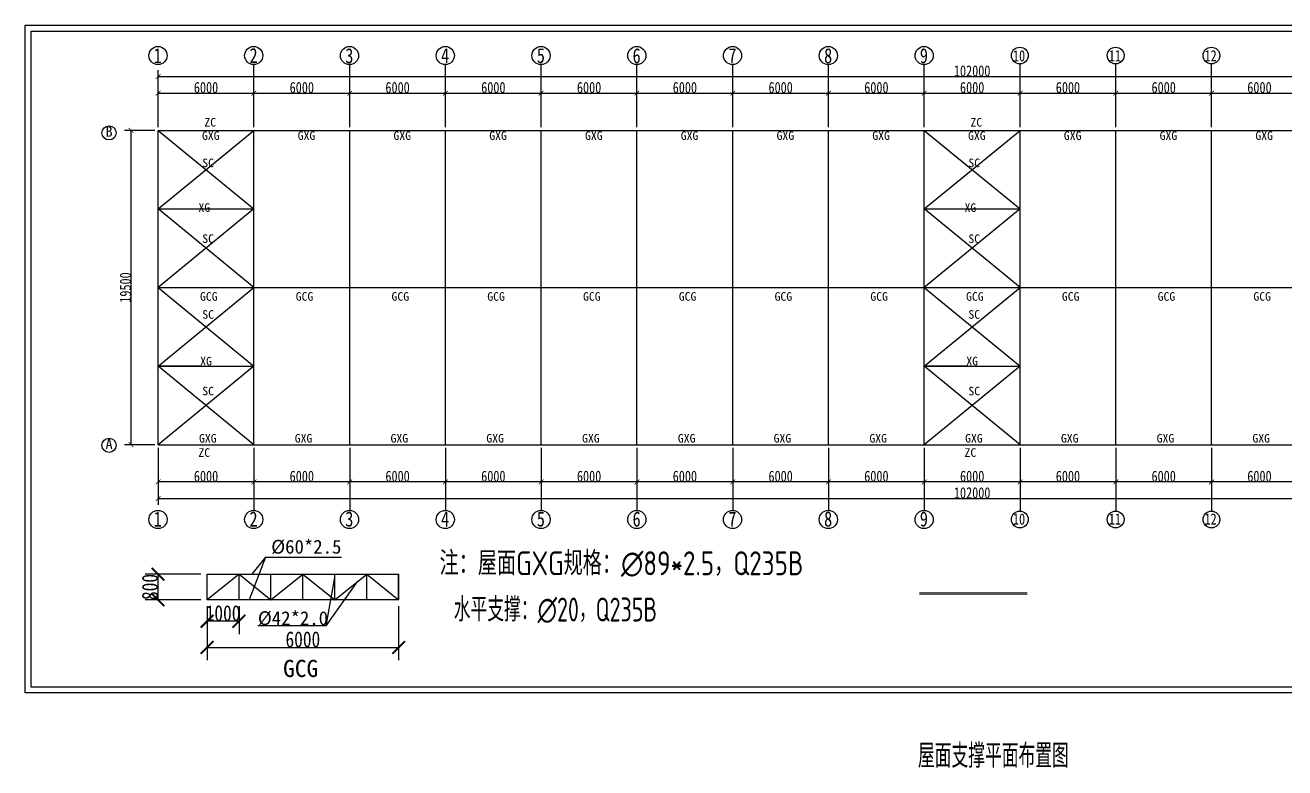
# Model space of a CAD drawing. Header units: millimetres. Extents: x 92079 to 624077, y -488988 to -181668.
# Drawn here: x 466814 to 545733, y -374601 to -328062 of the extents above; entities that cross this region are included whole.
import ezdxf
from ezdxf.enums import TextEntityAlignment as Align

# ---------------------------------------------------------------- set-up
doc = ezdxf.new("R2010")
doc.units = ezdxf.units.MM
doc.header["$PDMODE"] = 1
for name, color, linetype in [('PUB_TEXT', 7, 'Continuous'), ('TEXT', 7, 'Continuous'), ('THICK', 6, 'Continuous'), ('THIN', 7, 'Continuous'), ('粗线', 7, 'Continuous')]:
    doc.layers.add(name, color=color, linetype=linetype)
doc.styles.add('H1', font='')
doc.styles.add('STYLE1', font='', dxfattribs={"width": 0.8})
doc.styles.add('TSSD_Dimension', font='Tssdeng.shx', dxfattribs={"width": 0.7, "bigfont": 'hztxt.shx'})
doc.styles.add('TSSD_Norm', font='Tssdeng.shx', dxfattribs={"bigfont": 'hztxt.shx'})
doc.styles.add('仿宋', font='', dxfattribs={"width": 0.8})
doc.styles.get('H1').set_extended_font_data('SimSun')
doc.styles.get('STYLE1').set_extended_font_data('SimSun')
doc.styles.get('仿宋').set_extended_font_data('FangSong_GB2312')
doc.dimstyles.new('副本 ISO-25', dxfattribs={"dimtxt": 250, "dimasz": 400, "dimexe": 400, "dimexo": 200, "dimgap": 0.3, "dimtad": 1, "dimtoh": 1, "dimdec": 0, "dimtxsty": '仿宋', "dimblk": 'ARCHTICK', "dimcen": 25, "dimaunit": 1, "dimadec": 3, "dimazin": 0, "dimtfac": 1, "dimtdec": 0, "dimtmove": 0, "dimatfit": 3, "dimldrblk": 'ARCHTICK', "dimfxl": 1, "dimarcsym": 0})

# ---------------------------------------------------------------- blocks, each defined once
blk = doc.blocks.new('_ArchTick')
at = {"color": 0, "linetype": 'ByBlock', "const_width": 0.15}
blk.add_lwpolyline([(-0.5, -0.5), (0.5, 0.5)], dxfattribs=at)
blk = doc.blocks.new('*D287')
at = {"layer": 'Defpoints', "color": 0}
for p in [(475145, -354354), (481145, -354354), (475145, -356685)]:
    blk.add_point(p, dxfattribs=at)
at = {"layer": '粗线', "color": 0, "lineweight": -2}
for p, q in [((475145, -354554), (475145, -357085)), ((481145, -354554), (481145, -357085)), ((481145, -356685), (475145, -356685))]:
    blk.add_line(p, q, dxfattribs=at)
at = {"layer": '粗线', "color": 0, "lineweight": -2, "xscale": 300, "yscale": 300, "zscale": 300, "rotation": 180}
blk.add_blockref('_ArchTick', (475145, -356685), dxfattribs=at)
at = {"layer": '粗线', "color": 0, "lineweight": -2, "xscale": 300, "yscale": 300, "zscale": 300}
blk.add_blockref('_ArchTick', (481145, -356685), dxfattribs=at)
at = {"layer": '粗线', "color": 0, "insert": (478145, -356335), "char_height": 700, "attachment_point": 5, "style": '仿宋'}
blk.add_mtext('6000', dxfattribs=at)
blk = doc.blocks.new('*D288')
at = {"layer": 'Defpoints', "color": 0}
for p in [(481145, -354354), (487145, -354354), (481145, -356685)]:
    blk.add_point(p, dxfattribs=at)
at = {"layer": '粗线', "color": 0, "lineweight": -2}
for p, q in [((481145, -354554), (481145, -357085)), ((487145, -354554), (487145, -357085)), ((487145, -356685), (481145, -356685))]:
    blk.add_line(p, q, dxfattribs=at)
at = {"layer": '粗线', "color": 0, "lineweight": -2, "xscale": 300, "yscale": 300, "zscale": 300, "rotation": 180}
blk.add_blockref('_ArchTick', (481145, -356685), dxfattribs=at)
at = {"layer": '粗线', "color": 0, "lineweight": -2, "xscale": 300, "yscale": 300, "zscale": 300}
blk.add_blockref('_ArchTick', (487145, -356685), dxfattribs=at)
at = {"layer": '粗线', "color": 0, "insert": (484145, -356335), "char_height": 700, "attachment_point": 5, "style": '仿宋'}
blk.add_mtext('6000', dxfattribs=at)
blk = doc.blocks.new('*D289')
at = {"layer": 'Defpoints', "color": 0}
for p in [(487145, -354354), (493145, -354354), (487145, -356685)]:
    blk.add_point(p, dxfattribs=at)
at = {"layer": '粗线', "color": 0, "lineweight": -2}
for p, q in [((487145, -354554), (487145, -357085)), ((493145, -354554), (493145, -357085)), ((493145, -356685), (487145, -356685))]:
    blk.add_line(p, q, dxfattribs=at)
at = {"layer": '粗线', "color": 0, "lineweight": -2, "xscale": 300, "yscale": 300, "zscale": 300, "rotation": 180}
blk.add_blockref('_ArchTick', (487145, -356685), dxfattribs=at)
at = {"layer": '粗线', "color": 0, "lineweight": -2, "xscale": 300, "yscale": 300, "zscale": 300}
blk.add_blockref('_ArchTick', (493145, -356685), dxfattribs=at)
at = {"layer": '粗线', "color": 0, "insert": (490145, -356335), "char_height": 700, "attachment_point": 5, "style": '仿宋'}
blk.add_mtext('6000', dxfattribs=at)
blk = doc.blocks.new('*D290')
at = {"layer": 'Defpoints', "color": 0}
for p in [(493145, -354354), (499145, -354354), (493145, -356685)]:
    blk.add_point(p, dxfattribs=at)
at = {"layer": '粗线', "color": 0, "lineweight": -2}
for p, q in [((493145, -354554), (493145, -357085)), ((499145, -354554), (499145, -357085)), ((499145, -356685), (493145, -356685))]:
    blk.add_line(p, q, dxfattribs=at)
at = {"layer": '粗线', "color": 0, "lineweight": -2, "xscale": 300, "yscale": 300, "zscale": 300, "rotation": 180}
blk.add_blockref('_ArchTick', (493145, -356685), dxfattribs=at)
at = {"layer": '粗线', "color": 0, "lineweight": -2, "xscale": 300, "yscale": 300, "zscale": 300}
blk.add_blockref('_ArchTick', (499145, -356685), dxfattribs=at)
at = {"layer": '粗线', "color": 0, "insert": (496145, -356335), "char_height": 700, "attachment_point": 5, "style": '仿宋'}
blk.add_mtext('6000', dxfattribs=at)
blk = doc.blocks.new('*D291')
at = {"layer": 'Defpoints', "color": 0}
for p in [(499145, -354354), (505145, -354354), (499145, -356685)]:
    blk.add_point(p, dxfattribs=at)
at = {"layer": '粗线', "color": 0, "lineweight": -2}
for p, q in [((499145, -354554), (499145, -357085)), ((505145, -354554), (505145, -357085)), ((505145, -356685), (499145, -356685))]:
    blk.add_line(p, q, dxfattribs=at)
at = {"layer": '粗线', "color": 0, "lineweight": -2, "xscale": 300, "yscale": 300, "zscale": 300, "rotation": 180}
blk.add_blockref('_ArchTick', (499145, -356685), dxfattribs=at)
at = {"layer": '粗线', "color": 0, "lineweight": -2, "xscale": 300, "yscale": 300, "zscale": 300}
blk.add_blockref('_ArchTick', (505145, -356685), dxfattribs=at)
at = {"layer": '粗线', "color": 0, "insert": (502145, -356335), "char_height": 700, "attachment_point": 5, "style": '仿宋'}
blk.add_mtext('6000', dxfattribs=at)
blk = doc.blocks.new('*D292')
at = {"layer": 'Defpoints', "color": 0}
for p in [(505145, -354354), (511145, -354354), (505145, -356685)]:
    blk.add_point(p, dxfattribs=at)
at = {"layer": '粗线', "color": 0, "lineweight": -2}
for p, q in [((505145, -354554), (505145, -357085)), ((511145, -354554), (511145, -357085)), ((511145, -356685), (505145, -356685))]:
    blk.add_line(p, q, dxfattribs=at)
at = {"layer": '粗线', "color": 0, "lineweight": -2, "xscale": 300, "yscale": 300, "zscale": 300, "rotation": 180}
blk.add_blockref('_ArchTick', (505145, -356685), dxfattribs=at)
at = {"layer": '粗线', "color": 0, "lineweight": -2, "xscale": 300, "yscale": 300, "zscale": 300}
blk.add_blockref('_ArchTick', (511145, -356685), dxfattribs=at)
at = {"layer": '粗线', "color": 0, "insert": (508145, -356335), "char_height": 700, "attachment_point": 5, "style": '仿宋'}
blk.add_mtext('6000', dxfattribs=at)
blk = doc.blocks.new('*D293')
at = {"layer": 'Defpoints', "color": 0}
for p in [(511145, -354354), (517145, -354354), (511145, -356685)]:
    blk.add_point(p, dxfattribs=at)
at = {"layer": '粗线', "color": 0, "lineweight": -2}
for p, q in [((511145, -354554), (511145, -357085)), ((517145, -354554), (517145, -357085)), ((517145, -356685), (511145, -356685))]:
    blk.add_line(p, q, dxfattribs=at)
at = {"layer": '粗线', "color": 0, "lineweight": -2, "xscale": 300, "yscale": 300, "zscale": 300, "rotation": 180}
blk.add_blockref('_ArchTick', (511145, -356685), dxfattribs=at)
at = {"layer": '粗线', "color": 0, "lineweight": -2, "xscale": 300, "yscale": 300, "zscale": 300}
blk.add_blockref('_ArchTick', (517145, -356685), dxfattribs=at)
at = {"layer": '粗线', "color": 0, "insert": (514145, -356335), "char_height": 700, "attachment_point": 5, "style": '仿宋'}
blk.add_mtext('6000', dxfattribs=at)
blk = doc.blocks.new('*D294')
at = {"layer": 'Defpoints', "color": 0}
for p in [(517145, -354354), (523145, -354354), (517145, -356685)]:
    blk.add_point(p, dxfattribs=at)
at = {"layer": '粗线', "color": 0, "lineweight": -2}
for p, q in [((517145, -354554), (517145, -357085)), ((523145, -354554), (523145, -357085)), ((523145, -356685), (517145, -356685))]:
    blk.add_line(p, q, dxfattribs=at)
at = {"layer": '粗线', "color": 0, "lineweight": -2, "xscale": 300, "yscale": 300, "zscale": 300, "rotation": 180}
blk.add_blockref('_ArchTick', (517145, -356685), dxfattribs=at)
at = {"layer": '粗线', "color": 0, "lineweight": -2, "xscale": 300, "yscale": 300, "zscale": 300}
blk.add_blockref('_ArchTick', (523145, -356685), dxfattribs=at)
at = {"layer": '粗线', "color": 0, "insert": (520145, -356335), "char_height": 700, "attachment_point": 5, "style": '仿宋'}
blk.add_mtext('6000', dxfattribs=at)
blk = doc.blocks.new('*D295')
at = {"layer": 'Defpoints', "color": 0}
for p in [(523145, -354354), (529145, -354354), (523145, -356685)]:
    blk.add_point(p, dxfattribs=at)
at = {"layer": '粗线', "color": 0, "lineweight": -2}
for p, q in [((523145, -354554), (523145, -357085)), ((529145, -354554), (529145, -357085)), ((529145, -356685), (523145, -356685))]:
    blk.add_line(p, q, dxfattribs=at)
at = {"layer": '粗线', "color": 0, "lineweight": -2, "xscale": 300, "yscale": 300, "zscale": 300, "rotation": 180}
blk.add_blockref('_ArchTick', (523145, -356685), dxfattribs=at)
at = {"layer": '粗线', "color": 0, "lineweight": -2, "xscale": 300, "yscale": 300, "zscale": 300}
blk.add_blockref('_ArchTick', (529145, -356685), dxfattribs=at)
at = {"layer": '粗线', "color": 0, "insert": (526145, -356335), "char_height": 700, "attachment_point": 5, "style": '仿宋'}
blk.add_mtext('6000', dxfattribs=at)
blk = doc.blocks.new('*D296')
at = {"layer": 'Defpoints', "color": 0}
for p in [(529145, -354354), (535145, -354354), (529145, -356685)]:
    blk.add_point(p, dxfattribs=at)
at = {"layer": '粗线', "color": 0, "lineweight": -2}
for p, q in [((529145, -354554), (529145, -357085)), ((535145, -354554), (535145, -357085)), ((535145, -356685), (529145, -356685))]:
    blk.add_line(p, q, dxfattribs=at)
at = {"layer": '粗线', "color": 0, "lineweight": -2, "xscale": 300, "yscale": 300, "zscale": 300, "rotation": 180}
blk.add_blockref('_ArchTick', (529145, -356685), dxfattribs=at)
at = {"layer": '粗线', "color": 0, "lineweight": -2, "xscale": 300, "yscale": 300, "zscale": 300}
blk.add_blockref('_ArchTick', (535145, -356685), dxfattribs=at)
at = {"layer": '粗线', "color": 0, "insert": (532145, -356335), "char_height": 700, "attachment_point": 5, "style": '仿宋'}
blk.add_mtext('6000', dxfattribs=at)
blk = doc.blocks.new('*D297')
at = {"layer": 'Defpoints', "color": 0}
for p in [(535145, -354354), (541145, -354354), (535145, -356685)]:
    blk.add_point(p, dxfattribs=at)
at = {"layer": '粗线', "color": 0, "lineweight": -2}
for p, q in [((535145, -354554), (535145, -357085)), ((541145, -354554), (541145, -357085)), ((541145, -356685), (535145, -356685))]:
    blk.add_line(p, q, dxfattribs=at)
at = {"layer": '粗线', "color": 0, "lineweight": -2, "xscale": 300, "yscale": 300, "zscale": 300, "rotation": 180}
blk.add_blockref('_ArchTick', (535145, -356685), dxfattribs=at)
at = {"layer": '粗线', "color": 0, "lineweight": -2, "xscale": 300, "yscale": 300, "zscale": 300}
blk.add_blockref('_ArchTick', (541145, -356685), dxfattribs=at)
at = {"layer": '粗线', "color": 0, "insert": (538145, -356335), "char_height": 700, "attachment_point": 5, "style": '仿宋'}
blk.add_mtext('6000', dxfattribs=at)
blk = doc.blocks.new('*D298')
at = {"layer": 'Defpoints', "color": 0}
for p in [(541145, -354354), (547145, -354354), (541145, -356685)]:
    blk.add_point(p, dxfattribs=at)
at = {"layer": '粗线', "color": 0, "lineweight": -2}
for p, q in [((541145, -354554), (541145, -357085)), ((547145, -354554), (547145, -357085)), ((547145, -356685), (541145, -356685))]:
    blk.add_line(p, q, dxfattribs=at)
at = {"layer": '粗线', "color": 0, "lineweight": -2, "xscale": 300, "yscale": 300, "zscale": 300, "rotation": 180}
blk.add_blockref('_ArchTick', (541145, -356685), dxfattribs=at)
at = {"layer": '粗线', "color": 0, "lineweight": -2, "xscale": 300, "yscale": 300, "zscale": 300}
blk.add_blockref('_ArchTick', (547145, -356685), dxfattribs=at)
at = {"layer": '粗线', "color": 0, "insert": (544145, -356335), "char_height": 700, "attachment_point": 5, "style": '仿宋'}
blk.add_mtext('6000', dxfattribs=at)
blk = doc.blocks.new('*D266')
at = {"layer": 'Defpoints', "color": 0}
for p in [(475145, -354354), (577145, -354354), (577145, -357722)]:
    blk.add_point(p, dxfattribs=at)
at = {"layer": '粗线', "color": 0, "lineweight": -2}
for p, q in [((475145, -354554), (475145, -358122)), ((577145, -354554), (577145, -358122)), ((475145, -357722), (577145, -357722))]:
    blk.add_line(p, q, dxfattribs=at)
at = {"layer": '粗线', "color": 0, "lineweight": -2, "xscale": 300, "yscale": 300, "zscale": 300, "rotation": 180}
blk.add_blockref('_ArchTick', (475145, -357722), dxfattribs=at)
at = {"layer": '粗线', "color": 0, "lineweight": -2, "xscale": 300, "yscale": 300, "zscale": 300}
blk.add_blockref('_ArchTick', (577145, -357722), dxfattribs=at)
at = {"layer": '粗线', "color": 0, "insert": (526145, -357372), "char_height": 700, "attachment_point": 5, "style": '仿宋'}
blk.add_mtext('102000', dxfattribs=at)
blk = doc.blocks.new('*D267')
at = {"layer": 'Defpoints', "color": 0}
for p in [(481145, -332322), (475145, -334654), (481145, -334654)]:
    blk.add_point(p, dxfattribs=at)
at = {"layer": '粗线', "color": 0, "lineweight": -2}
for p, q in [((475145, -334454), (475145, -331922)), ((481145, -334454), (481145, -331922)), ((475145, -332322), (481145, -332322))]:
    blk.add_line(p, q, dxfattribs=at)
at = {"layer": '粗线', "color": 0, "lineweight": -2, "xscale": 300, "yscale": 300, "zscale": 300, "rotation": 180}
blk.add_blockref('_ArchTick', (475145, -332322), dxfattribs=at)
at = {"layer": '粗线', "color": 0, "lineweight": -2, "xscale": 300, "yscale": 300, "zscale": 300}
blk.add_blockref('_ArchTick', (481145, -332322), dxfattribs=at)
at = {"layer": '粗线', "color": 0, "insert": (478145, -331971), "char_height": 700, "attachment_point": 5, "style": '仿宋'}
blk.add_mtext('6000', dxfattribs=at)
blk = doc.blocks.new('*D268')
at = {"layer": 'Defpoints', "color": 0}
for p in [(487145, -332322), (481145, -334654), (487145, -334654)]:
    blk.add_point(p, dxfattribs=at)
at = {"layer": '粗线', "color": 0, "lineweight": -2}
for p, q in [((481145, -334454), (481145, -331922)), ((487145, -334454), (487145, -331922)), ((481145, -332322), (487145, -332322))]:
    blk.add_line(p, q, dxfattribs=at)
at = {"layer": '粗线', "color": 0, "lineweight": -2, "xscale": 300, "yscale": 300, "zscale": 300, "rotation": 180}
blk.add_blockref('_ArchTick', (481145, -332322), dxfattribs=at)
at = {"layer": '粗线', "color": 0, "lineweight": -2, "xscale": 300, "yscale": 300, "zscale": 300}
blk.add_blockref('_ArchTick', (487145, -332322), dxfattribs=at)
at = {"layer": '粗线', "color": 0, "insert": (484145, -331971), "char_height": 700, "attachment_point": 5, "style": '仿宋'}
blk.add_mtext('6000', dxfattribs=at)
blk = doc.blocks.new('*D269')
at = {"layer": 'Defpoints', "color": 0}
for p in [(493145, -332322), (487145, -334654), (493145, -334654)]:
    blk.add_point(p, dxfattribs=at)
at = {"layer": '粗线', "color": 0, "lineweight": -2}
for p, q in [((487145, -334454), (487145, -331922)), ((493145, -334454), (493145, -331922)), ((487145, -332322), (493145, -332322))]:
    blk.add_line(p, q, dxfattribs=at)
at = {"layer": '粗线', "color": 0, "lineweight": -2, "xscale": 300, "yscale": 300, "zscale": 300, "rotation": 180}
blk.add_blockref('_ArchTick', (487145, -332322), dxfattribs=at)
at = {"layer": '粗线', "color": 0, "lineweight": -2, "xscale": 300, "yscale": 300, "zscale": 300}
blk.add_blockref('_ArchTick', (493145, -332322), dxfattribs=at)
at = {"layer": '粗线', "color": 0, "insert": (490145, -331971), "char_height": 700, "attachment_point": 5, "style": '仿宋'}
blk.add_mtext('6000', dxfattribs=at)
blk = doc.blocks.new('*D270')
at = {"layer": 'Defpoints', "color": 0}
for p in [(499145, -332322), (493145, -334654), (499145, -334654)]:
    blk.add_point(p, dxfattribs=at)
at = {"layer": '粗线', "color": 0, "lineweight": -2}
for p, q in [((493145, -334454), (493145, -331922)), ((499145, -334454), (499145, -331922)), ((493145, -332322), (499145, -332322))]:
    blk.add_line(p, q, dxfattribs=at)
at = {"layer": '粗线', "color": 0, "lineweight": -2, "xscale": 300, "yscale": 300, "zscale": 300, "rotation": 180}
blk.add_blockref('_ArchTick', (493145, -332322), dxfattribs=at)
at = {"layer": '粗线', "color": 0, "lineweight": -2, "xscale": 300, "yscale": 300, "zscale": 300}
blk.add_blockref('_ArchTick', (499145, -332322), dxfattribs=at)
at = {"layer": '粗线', "color": 0, "insert": (496145, -331971), "char_height": 700, "attachment_point": 5, "style": '仿宋'}
blk.add_mtext('6000', dxfattribs=at)
blk = doc.blocks.new('*D271')
at = {"layer": 'Defpoints', "color": 0}
for p in [(505145, -332322), (499145, -334654), (505145, -334654)]:
    blk.add_point(p, dxfattribs=at)
at = {"layer": '粗线', "color": 0, "lineweight": -2}
for p, q in [((499145, -334454), (499145, -331922)), ((505145, -334454), (505145, -331922)), ((499145, -332322), (505145, -332322))]:
    blk.add_line(p, q, dxfattribs=at)
at = {"layer": '粗线', "color": 0, "lineweight": -2, "xscale": 300, "yscale": 300, "zscale": 300, "rotation": 180}
blk.add_blockref('_ArchTick', (499145, -332322), dxfattribs=at)
at = {"layer": '粗线', "color": 0, "lineweight": -2, "xscale": 300, "yscale": 300, "zscale": 300}
blk.add_blockref('_ArchTick', (505145, -332322), dxfattribs=at)
at = {"layer": '粗线', "color": 0, "insert": (502145, -331971), "char_height": 700, "attachment_point": 5, "style": '仿宋'}
blk.add_mtext('6000', dxfattribs=at)
blk = doc.blocks.new('*D272')
at = {"layer": 'Defpoints', "color": 0}
for p in [(511145, -332322), (505145, -334654), (511145, -334654)]:
    blk.add_point(p, dxfattribs=at)
at = {"layer": '粗线', "color": 0, "lineweight": -2}
for p, q in [((505145, -334454), (505145, -331922)), ((511145, -334454), (511145, -331922)), ((505145, -332322), (511145, -332322))]:
    blk.add_line(p, q, dxfattribs=at)
at = {"layer": '粗线', "color": 0, "lineweight": -2, "xscale": 300, "yscale": 300, "zscale": 300, "rotation": 180}
blk.add_blockref('_ArchTick', (505145, -332322), dxfattribs=at)
at = {"layer": '粗线', "color": 0, "lineweight": -2, "xscale": 300, "yscale": 300, "zscale": 300}
blk.add_blockref('_ArchTick', (511145, -332322), dxfattribs=at)
at = {"layer": '粗线', "color": 0, "insert": (508145, -331971), "char_height": 700, "attachment_point": 5, "style": '仿宋'}
blk.add_mtext('6000', dxfattribs=at)
blk = doc.blocks.new('*D273')
at = {"layer": 'Defpoints', "color": 0}
for p in [(517145, -332322), (511145, -334654), (517145, -334654)]:
    blk.add_point(p, dxfattribs=at)
at = {"layer": '粗线', "color": 0, "lineweight": -2}
for p, q in [((511145, -334454), (511145, -331922)), ((517145, -334454), (517145, -331922)), ((511145, -332322), (517145, -332322))]:
    blk.add_line(p, q, dxfattribs=at)
at = {"layer": '粗线', "color": 0, "lineweight": -2, "xscale": 300, "yscale": 300, "zscale": 300, "rotation": 180}
blk.add_blockref('_ArchTick', (511145, -332322), dxfattribs=at)
at = {"layer": '粗线', "color": 0, "lineweight": -2, "xscale": 300, "yscale": 300, "zscale": 300}
blk.add_blockref('_ArchTick', (517145, -332322), dxfattribs=at)
at = {"layer": '粗线', "color": 0, "insert": (514145, -331971), "char_height": 700, "attachment_point": 5, "style": '仿宋'}
blk.add_mtext('6000', dxfattribs=at)
blk = doc.blocks.new('*D274')
at = {"layer": 'Defpoints', "color": 0}
for p in [(523145, -332322), (517145, -334654), (523145, -334654)]:
    blk.add_point(p, dxfattribs=at)
at = {"layer": '粗线', "color": 0, "lineweight": -2}
for p, q in [((517145, -334454), (517145, -331922)), ((523145, -334454), (523145, -331922)), ((517145, -332322), (523145, -332322))]:
    blk.add_line(p, q, dxfattribs=at)
at = {"layer": '粗线', "color": 0, "lineweight": -2, "xscale": 300, "yscale": 300, "zscale": 300, "rotation": 180}
blk.add_blockref('_ArchTick', (517145, -332322), dxfattribs=at)
at = {"layer": '粗线', "color": 0, "lineweight": -2, "xscale": 300, "yscale": 300, "zscale": 300}
blk.add_blockref('_ArchTick', (523145, -332322), dxfattribs=at)
at = {"layer": '粗线', "color": 0, "insert": (520145, -331971), "char_height": 700, "attachment_point": 5, "style": '仿宋'}
blk.add_mtext('6000', dxfattribs=at)
blk = doc.blocks.new('*D275')
at = {"layer": 'Defpoints', "color": 0}
for p in [(529145, -332322), (523145, -334654), (529145, -334654)]:
    blk.add_point(p, dxfattribs=at)
at = {"layer": '粗线', "color": 0, "lineweight": -2}
for p, q in [((523145, -334454), (523145, -331922)), ((529145, -334454), (529145, -331922)), ((523145, -332322), (529145, -332322))]:
    blk.add_line(p, q, dxfattribs=at)
at = {"layer": '粗线', "color": 0, "lineweight": -2, "xscale": 300, "yscale": 300, "zscale": 300, "rotation": 180}
blk.add_blockref('_ArchTick', (523145, -332322), dxfattribs=at)
at = {"layer": '粗线', "color": 0, "lineweight": -2, "xscale": 300, "yscale": 300, "zscale": 300}
blk.add_blockref('_ArchTick', (529145, -332322), dxfattribs=at)
at = {"layer": '粗线', "color": 0, "insert": (526145, -331971), "char_height": 700, "attachment_point": 5, "style": '仿宋'}
blk.add_mtext('6000', dxfattribs=at)
blk = doc.blocks.new('*D276')
at = {"layer": 'Defpoints', "color": 0}
for p in [(535145, -332322), (529145, -334654), (535145, -334654)]:
    blk.add_point(p, dxfattribs=at)
at = {"layer": '粗线', "color": 0, "lineweight": -2}
for p, q in [((529145, -334454), (529145, -331922)), ((535145, -334454), (535145, -331922)), ((529145, -332322), (535145, -332322))]:
    blk.add_line(p, q, dxfattribs=at)
at = {"layer": '粗线', "color": 0, "lineweight": -2, "xscale": 300, "yscale": 300, "zscale": 300, "rotation": 180}
blk.add_blockref('_ArchTick', (529145, -332322), dxfattribs=at)
at = {"layer": '粗线', "color": 0, "lineweight": -2, "xscale": 300, "yscale": 300, "zscale": 300}
blk.add_blockref('_ArchTick', (535145, -332322), dxfattribs=at)
at = {"layer": '粗线', "color": 0, "insert": (532145, -331971), "char_height": 700, "attachment_point": 5, "style": '仿宋'}
blk.add_mtext('6000', dxfattribs=at)
blk = doc.blocks.new('*D277')
at = {"layer": 'Defpoints', "color": 0}
for p in [(541145, -332322), (535145, -334654), (541145, -334654)]:
    blk.add_point(p, dxfattribs=at)
at = {"layer": '粗线', "color": 0, "lineweight": -2}
for p, q in [((535145, -334454), (535145, -331922)), ((541145, -334454), (541145, -331922)), ((535145, -332322), (541145, -332322))]:
    blk.add_line(p, q, dxfattribs=at)
at = {"layer": '粗线', "color": 0, "lineweight": -2, "xscale": 300, "yscale": 300, "zscale": 300, "rotation": 180}
blk.add_blockref('_ArchTick', (535145, -332322), dxfattribs=at)
at = {"layer": '粗线', "color": 0, "lineweight": -2, "xscale": 300, "yscale": 300, "zscale": 300}
blk.add_blockref('_ArchTick', (541145, -332322), dxfattribs=at)
at = {"layer": '粗线', "color": 0, "insert": (538145, -331971), "char_height": 700, "attachment_point": 5, "style": '仿宋'}
blk.add_mtext('6000', dxfattribs=at)
blk = doc.blocks.new('*D278')
at = {"layer": 'Defpoints', "color": 0}
for p in [(547145, -332322), (541145, -334654), (547145, -334654)]:
    blk.add_point(p, dxfattribs=at)
at = {"layer": '粗线', "color": 0, "lineweight": -2}
for p, q in [((541145, -334454), (541145, -331922)), ((547145, -334454), (547145, -331922)), ((541145, -332322), (547145, -332322))]:
    blk.add_line(p, q, dxfattribs=at)
at = {"layer": '粗线', "color": 0, "lineweight": -2, "xscale": 300, "yscale": 300, "zscale": 300, "rotation": 180}
blk.add_blockref('_ArchTick', (541145, -332322), dxfattribs=at)
at = {"layer": '粗线', "color": 0, "lineweight": -2, "xscale": 300, "yscale": 300, "zscale": 300}
blk.add_blockref('_ArchTick', (547145, -332322), dxfattribs=at)
at = {"layer": '粗线', "color": 0, "insert": (544145, -331971), "char_height": 700, "attachment_point": 5, "style": '仿宋'}
blk.add_mtext('6000', dxfattribs=at)
blk = doc.blocks.new('*D284')
at = {"layer": 'Defpoints', "color": 0}
for p in [(577145, -331285), (475145, -334654), (577145, -334654)]:
    blk.add_point(p, dxfattribs=at)
at = {"layer": '粗线', "color": 0, "lineweight": -2}
for p, q in [((475145, -334454), (475145, -330885)), ((475145, -331285), (577145, -331285)), ((577145, -334454), (577145, -330885))]:
    blk.add_line(p, q, dxfattribs=at)
at = {"layer": '粗线', "color": 0, "lineweight": -2, "xscale": 300, "yscale": 300, "zscale": 300, "rotation": 180}
blk.add_blockref('_ArchTick', (475145, -331285), dxfattribs=at)
at = {"layer": '粗线', "color": 0, "lineweight": -2, "xscale": 300, "yscale": 300, "zscale": 300}
blk.add_blockref('_ArchTick', (577145, -331285), dxfattribs=at)
at = {"layer": '粗线', "color": 0, "insert": (526145, -330935), "char_height": 700, "attachment_point": 5, "style": '仿宋'}
blk.add_mtext('102000', dxfattribs=at)
blk = doc.blocks.new('*D541')
at = {"layer": 'Defpoints', "color": 0}
for p in [(473444, -334653), (475145, -334653), (475145, -354353)]:
    blk.add_point(p, dxfattribs=at)
at = {"layer": '粗线', "color": 0, "lineweight": -2}
for p, q in [((474945, -334653), (473044, -334653)), ((473444, -354353), (473444, -334653)), ((474945, -354353), (473044, -354353))]:
    blk.add_line(p, q, dxfattribs=at)
at = {"layer": '粗线', "color": 0, "lineweight": -2, "xscale": 300, "yscale": 300, "zscale": 300}
for p, rotation in [((473444, -334653), 90), ((473444, -354353), 270)]:
    blk.add_blockref('_ArchTick', p, dxfattribs=dict(at, rotation=rotation))
at = {"layer": '粗线', "color": 0, "insert": (473094, -344503), "char_height": 700, "attachment_point": 5, "rotation": 90, "style": '仿宋'}
blk.add_mtext('19500', dxfattribs=at)
blk = doc.blocks.new('*D6')
at = {"layer": 'Defpoints', "color": 0}
for p in [(-60971, 105085), (-54971, 105085), (-54971, 103592)]:
    blk.add_point(p, dxfattribs=at)
at = {"layer": '粗线', "color": 0, "lineweight": -2}
for p, q in [((-60971, 104885), (-60971, 103192)), ((-54971, 104885), (-54971, 103192)), ((-60971, 103592), (-54971, 103592))]:
    blk.add_line(p, q, dxfattribs=at)
at = {"layer": '粗线', "color": 0, "lineweight": -2, "xscale": 400, "yscale": 400, "zscale": 400, "rotation": 180}
blk.add_blockref('_ArchTick', (-60971, 103592), dxfattribs=at)
at = {"layer": '粗线', "color": 0, "lineweight": -2, "xscale": 400, "yscale": 400, "zscale": 400}
blk.add_blockref('_ArchTick', (-54971, 103592), dxfattribs=at)
at = {"layer": '粗线', "color": 0, "insert": (-57971, 103842), "char_height": 500, "attachment_point": 5, "style": '仿宋'}
blk.add_mtext('6000', dxfattribs=at)
blk = doc.blocks.new('*D7')
at = {"layer": 'Defpoints', "color": 0}
for p in [(-60971, 105885), (-62510, 105085), (-60971, 105085)]:
    blk.add_point(p, dxfattribs=at)
at = {"layer": '粗线', "color": 0, "lineweight": -2}
for p, q in [((-61171, 105885), (-62910, 105885)), ((-62510, 105885), (-62510, 105085)), ((-61171, 105085), (-62910, 105085))]:
    blk.add_line(p, q, dxfattribs=at)
at = {"layer": '粗线', "color": 0, "lineweight": -2, "xscale": 400, "yscale": 400, "zscale": 400}
for p, rotation in [((-62510, 105885), 90), ((-62510, 105085), 270)]:
    blk.add_blockref('_ArchTick', p, dxfattribs=dict(at, rotation=rotation))
at = {"layer": '粗线', "color": 0, "insert": (-62761, 105485), "char_height": 500, "attachment_point": 5, "rotation": 90, "style": '仿宋'}
blk.add_mtext('800', dxfattribs=at)
blk = doc.blocks.new('*D8')
at = {"layer": 'Defpoints', "color": 0}
for p in [(-60971, 105035), (-59971, 105085), (-60971, 104412)]:
    blk.add_point(p, dxfattribs=at)
at = {"layer": '粗线', "color": 0, "lineweight": -2}
for p, q in [((-60971, 104835), (-60971, 104012)), ((-59971, 104885), (-59971, 104012)), ((-59971, 104412), (-60971, 104412))]:
    blk.add_line(p, q, dxfattribs=at)
at = {"layer": '粗线', "color": 0, "lineweight": -2, "xscale": 400, "yscale": 400, "zscale": 400, "rotation": 180}
blk.add_blockref('_ArchTick', (-60971, 104412), dxfattribs=at)
at = {"layer": '粗线', "color": 0, "lineweight": -2, "xscale": 400, "yscale": 400, "zscale": 400}
blk.add_blockref('_ArchTick', (-59971, 104412), dxfattribs=at)
at = {"layer": '粗线', "color": 0, "insert": (-60471, 104662), "char_height": 500, "attachment_point": 5, "style": '仿宋'}
blk.add_mtext('1000', dxfattribs=at)
blk = doc.blocks.new('A$C02053F8F')
for p, q in [((3871.6, 3869.2), (3439.9, 3338.3)), ((3871.6, 3869.2), (6250.5, 3869.2)), ((5769.7, 1722.6), (6039.9, 3239.3)), ((5769.7, 1722.6), (6766.9, 3120)), ((5769.7, 1722.6), (3627.7, 1722.6))]:
    blk.add_line(p, q)
at = {"layer": '粗线', "color": 7}
for p, q in [((3871.6, 3869.2), (3359.7, 2538.4)), ((2039.9, 2538.4), (2039.9, 3338.4)), ((2039.9, 3338.4), (8039.9, 3338.4)), ((3039.9, 3338.4), (2039.9, 2538.4)), ((3039.9, 2538.4), (3039.9, 3338.4)), ((3039.9, 3338.4), (4039.9, 2538.4)), ((4039.9, 2538.4), (4039.9, 3338.4)), ((4039.9, 2538.4), (5039.9, 3338.4)), ((5039.9, 2538.4), (5039.9, 3338.4)), ((5039.9, 3338.4), (6039.9, 2538.4)), ((6039.9, 2538.4), (6039.9, 3338.4)), ((6039.9, 2538.4), (7039.9, 3338.4)), ((7039.9, 2538.4), (7039.9, 3338.4)), ((7039.9, 3338.4), (8039.9, 2538.4)), ((8039.9, 3338.4), (8039.9, 2538.4)), ((8039.9, 2538.4), (8039.9, 3338.4)), ((8039.9, 2538.4), (2039.9, 2538.4))]:
    blk.add_line(p, q, dxfattribs=at)
at = {"layer": 'PUB_TEXT', "style": 'H1'}
for s, p in [('%%C60*2.5', (4048.2, 3984.7)), ('%%C42*2.0', (3630.5, 1746.4))]:
    blk.add_text(s, height=432, dxfattribs=at).set_placement(p)
at = {"layer": '粗线', "style": 'STYLE1'}
blk.add_text('GCG', height=540, dxfattribs=at).set_placement((4419.4, 117.1))
at = {"layer": '粗线', "color": 7}
dim = blk.add_linear_dim(base=(500.3, 2538.4), p1=(2039.9, 3338.4), p2=(2039.9, 2538.4), angle=90, dimstyle='副本 ISO-25', dxfattribs=at)
dim.commit()
dim.dimension.update_dxf_attribs({"geometry": '*D7', "text_midpoint": (500.3, 2938.4), "dimtype": 128, "insert": (63010.7, -102546.2)})
dim = blk.add_linear_dim(base=(2039.9, 1865.5), p1=(3039.9, 2538.4), p2=(2039.9, 2488.4), dimstyle='副本 ISO-25', dxfattribs=at)
dim.commit()
dim.dimension.update_dxf_attribs({"geometry": '*D8', "text_midpoint": (2539.9, 1865.5), "dimtype": 128, "insert": (63010.7, -102546.2)})
dim = blk.add_linear_dim(base=(8039.9, 1045.5), p1=(2039.9, 2538.4), p2=(8039.9, 2538.4), dimstyle='副本 ISO-25', dxfattribs=at)
dim.commit()
dim.dimension.update_dxf_attribs({"geometry": '*D6', "text_midpoint": (5039.9, 1295.8), "insert": (63010.7, -102546.2)})

msp = doc.modelspace()

# ---------------------------------------------------------------- linework, layer by layer
at = {"layer": 'THICK', "linetype": 'Continuous', "const_width": 36}
msp.add_lwpolyline([(522841.853, -363621.699), (529607.996, -363621.699)], dxfattribs=at)
at = {"layer": 'THIN', "linetype": 'Continuous'}
msp.add_lwpolyline([(522841.853, -363693.699), (529581.896, -363693.699)], dxfattribs=at)
at = {"layer": '粗线', "color": 7}
for p, q in [((481144.873, -332034.079), (481144.873, -330535.828)), ((487144.873, -332034.079), (487144.873, -330535.828)), ((493144.873, -332034.079), (493144.873, -330535.828)), ((499144.873, -332034.079), (499144.873, -330535.828)), ((505144.873, -332034.079), (505144.873, -330535.828)), ((511144.873, -332034.079), (511144.873, -330535.828)), ((517144.873, -332034.079), (517144.873, -330535.828)), ((523144.873, -332034.079), (523144.873, -330535.828)), ((529144.873, -332034.079), (529144.873, -330535.828)), ((535144.873, -332034.079), (535144.873, -330535.828)), ((541144.873, -332034.079), (541144.873, -330535.828)), ((475144.873, -354353.561), (475144.873, -334653.561)), ((475144.873, -334653.561), (577144.873, -334653.561)), ((481144.873, -354353.561), (481144.873, -334653.561)), ((487144.873, -354353.561), (487144.873, -334653.561)), ((493144.873, -354353.561), (493144.873, -334653.561)), ((499144.873, -354353.561), (499144.873, -334653.561)), ((505144.873, -354353.561), (505144.873, -334653.561)), ((511144.873, -354353.561), (511144.873, -334653.561)), ((517144.873, -354353.561), (517144.873, -334653.561)), ((523144.873, -354353.561), (523144.873, -334653.561)), ((529144.873, -354353.561), (529144.873, -334653.561)), ((535144.873, -354353.561), (535144.873, -334653.561)), ((541144.873, -354353.561), (541144.873, -334653.561)), ((475144.873, -339578.561), (481144.873, -339578.561)), ((523144.873, -339578.561), (529144.873, -339578.561)), ((475144.873, -344503.561), (577144.873, -344503.561)), ((477856.792, -349428.561), (475144.873, -349428.561)), ((475144.873, -349428.561), (481144.873, -349428.561)), ((525856.792, -349428.561), (523144.873, -349428.561)), ((523144.873, -349428.561), (529144.873, -349428.561)), ((475144.873, -354353.561), (577144.873, -354353.561)), ((481144.873, -356973.043), (481144.873, -358471.294)), ((487144.873, -356973.043), (487144.873, -358471.294)), ((493144.873, -356973.043), (493144.873, -358471.294)), ((499144.873, -356973.043), (499144.873, -358471.294)), ((505144.873, -356973.043), (505144.873, -358471.294)), ((511144.873, -356973.043), (511144.873, -358471.294)), ((517144.873, -356973.043), (517144.873, -358471.294)), ((523144.873, -356973.043), (523144.873, -358471.294)), ((529144.873, -356973.043), (529144.873, -358471.294)), ((535144.873, -356973.043), (535144.873, -358471.294)), ((541144.873, -356973.043), (541144.873, -358471.294))]:
    msp.add_line(p, q, dxfattribs=at)
for points in [[(466814.028, -328062.315), (585350.41, -328062.315), (585350.41, -369910.736), (466814.028, -369910.736)], [(467186.26, -328434.546), (584978.178, -328434.546), (584978.178, -369538.505), (467186.26, -369538.505)]]:
    msp.add_lwpolyline(points, close=True, dxfattribs=at)
for points in [[(475144.873, -334653.561), (481144.873, -339578.561), (475144.873, -344503.561), (481144.873, -349428.561), (475144.873, -354353.561), (481144.873, -354353.561), (475144.873, -349428.561), (481144.873, -344503.561), (475144.873, -339578.561), (481144.873, -334653.561)], [(523144.873, -334653.561), (529144.873, -339578.561), (523144.873, -344503.561), (529144.873, -349428.561), (523144.873, -354353.561), (529144.873, -354353.561), (523144.873, -349428.561), (529144.873, -344503.561), (523144.873, -339578.561), (529144.873, -334653.561)]]:
    msp.add_lwpolyline(points, dxfattribs=at)
for centre, radius in [((475133.23, -329966.346), 569.602), ((481133.23, -329966.346), 569.602), ((487133.23, -329966.346), 569.602), ((493133.23, -329966.346), 569.602), ((499133.23, -329966.346), 569.602), ((505133.23, -329966.346), 569.602), ((511133.23, -329966.346), 569.602), ((517133.23, -329966.346), 569.602), ((523133.23, -329966.346), 569.602), ((529133.23, -329966.346), 525.365), ((535133.23, -329966.346), 525.365), ((541133.23, -329966.346), 525.365), ((472067.004, -334812.763), 442.29), ((472067.004, -354389.332), 442.29), ((475133.23, -359040.776), 569.602), ((481133.23, -359040.776), 569.602), ((487133.23, -359040.776), 569.602), ((493133.23, -359040.776), 569.602), ((499133.23, -359040.776), 569.602), ((505133.23, -359040.776), 569.602), ((511133.23, -359040.776), 569.602), ((517133.23, -359040.776), 569.602), ((523133.23, -359040.776), 569.602), ((529133.23, -359040.776), 525.365), ((535133.23, -359040.776), 525.365), ((541133.23, -359040.776), 525.365)]:
    msp.add_circle(centre, radius, dxfattribs=at)

# ---------------------------------------------------------------- block references
at = {"layer": '粗线', "color": 7, "xscale": 2, "yscale": 2, "zscale": 2}
msp.add_blockref('A$C02053F8F', (474131.081, -369147.713), dxfattribs=at)

# ---------------------------------------------------------------- texts
at = {"layer": 'PUB_TEXT', "style": 'H1'}
for s, p in [('B', (471849.796, -335051.105)), ('A', (471849.796, -354627.673))]:
    msp.add_text(s, height=648, dxfattribs=at).set_placement(p)
at = {"layer": 'PUB_TEXT', "style": 'TSSD_Dimension', "width": 0.8}
msp.add_text('注：屋面GXG规格：∅89*2.5，Q235B ', height=1500, dxfattribs=at).set_placement((504537.51, -361750.557), align=Align.MIDDLE)
at = {"layer": 'PUB_TEXT', "insert": (493029.999, -363932.048), "char_height": 1500, "width": 15864.78376, "attachment_point": 1, "style": 'TSSD_Dimension'}
msp.add_mtext(' 水平支撑：∅20，Q235B', dxfattribs=at)
at = {"layer": 'TEXT', "style": 'TSSD_Norm', "width": 0.7}
msp.add_text('屋面支撑平面布置图', height=1500, dxfattribs=at).set_placement((522749.182, -375049.095), align=Align.BOTTOM_LEFT)
at = {"layer": '粗线', "color": 7, "style": 'STYLE1', "width": 0.8}
for s, height, p in [('1', 936.411, (474866.625, -330438.568)), ('2', 936.411, (480866.625, -330433.336)), ('3', 936.411, (486866.625, -330443.799)), ('4', 936.411, (492866.625, -330433.336)), ('5', 936.411, (498866.625, -330433.336)), ('6', 936.411, (504866.625, -330443.799)), ('7', 936.411, (510866.625, -330433.336)), ('8', 936.411, (516866.625, -330443.799)), ('9', 936.411, (522866.625, -330443.799)), ('10', 700, (528702.458, -330331.003)), ('11', 700, (534702.458, -330327.093)), ('12', 700, (540702.458, -330327.093)), ('1', 936.411, (474866.625, -359478.808)), ('2', 936.411, (480866.625, -359478.808)), ('3', 936.411, (486866.625, -359478.808)), ('4', 936.411, (492866.625, -359478.808)), ('5', 936.411, (498866.625, -359478.808)), ('6', 936.411, (504866.625, -359478.808)), ('7', 936.411, (510866.625, -359478.808)), ('8', 936.411, (516866.625, -359478.808)), ('9', 936.411, (522866.625, -359478.808)), ('10', 700, (528702.458, -359360.476)), ('11', 700, (534702.458, -359360.476)), ('12', 700, (540702.458, -359360.476))]:
    msp.add_text(s, height=height, dxfattribs=at).set_placement(p)
at = {"layer": '粗线', "style": 'STYLE1'}
for s, p in [('ZC', (478037.886, -334415.845)), ('ZC', (526037.886, -334415.845)), ('GXG', (477888.676, -335253.081)), ('GXG', (483888.676, -335253.081)), ('GXG', (489888.676, -335253.081)), ('GXG', (495888.676, -335253.081)), ('GXG', (501888.676, -335253.081)), ('GXG', (507888.676, -335253.081)), ('GXG', (513888.676, -335253.081)), ('GXG', (519888.676, -335253.081)), ('GXG', (525888.676, -335253.081)), ('GXG', (531888.676, -335253.081)), ('GXG', (537888.676, -335253.081)), ('GXG', (543888.676, -335253.081)), ('SC', (477907.479, -336960.829)), ('SC', (525907.479, -336960.829)), ('XG', (477669.308, -339762.147)), ('XG', (525669.308, -339762.147)), ('SC', (477907.479, -341710.829)), ('SC', (525907.479, -341710.829)), ('GCG', (477765.145, -345331.005)), ('GCG', (483765.145, -345331.005)), ('GCG', (489765.145, -345331.005)), ('GCG', (495765.145, -345331.005)), ('GCG', (501765.145, -345331.005)), ('GCG', (507765.145, -345331.005)), ('GCG', (513765.145, -345331.005)), ('GCG', (519765.145, -345331.005)), ('GCG', (525765.145, -345331.005)), ('GCG', (531765.145, -345331.005)), ('GCG', (537765.145, -345331.005)), ('GCG', (543765.145, -345331.005)), ('SC', (477907.479, -346460.829)), ('SC', (525907.479, -346460.829)), ('XG', (477778.117, -349385.65)), ('XG', (525778.117, -349385.65)), ('SC', (477907.479, -351260.829)), ('SC', (525907.479, -351260.829)), ('GXG', (477704.533, -354219.859)), ('GXG', (483704.533, -354219.859)), ('GXG', (489704.533, -354219.859)), ('GXG', (495704.533, -354219.859)), ('GXG', (501704.533, -354219.859)), ('GXG', (507704.533, -354219.859)), ('GXG', (513704.533, -354219.859)), ('GXG', (519704.533, -354219.859)), ('GXG', (525704.533, -354219.859)), ('GXG', (531704.533, -354219.859)), ('GXG', (537704.533, -354219.859)), ('GXG', (543704.533, -354219.859)), ('ZC', (477666.636, -355112.765)), ('ZC', (525666.636, -355112.765))]:
    msp.add_text(s, height=540, dxfattribs=at).set_placement(p)

# ---------------------------------------------------------------- dimensions: what is measured, and where the dimension line sits
at = {"layer": '粗线', "color": 7}
for base, p1, p2, picture, middle in [((577144.873, -331284.953), (475144.873, -334653.561), (577144.873, -334653.561), '*D284', (526144.873, -330934.653)), ((481144.873, -332321.661), (475144.873, -334653.561), (481144.873, -334653.561), '*D267', (478144.873, -331971.361)), ((487144.873, -332321.661), (481144.873, -334653.561), (487144.873, -334653.561), '*D268', (484144.873, -331971.361)), ((493144.873, -332321.661), (487144.873, -334653.561), (493144.873, -334653.561), '*D269', (490144.873, -331971.361)), ((499144.873, -332321.661), (493144.873, -334653.561), (499144.873, -334653.561), '*D270', (496144.873, -331971.361)), ((505144.873, -332321.661), (499144.873, -334653.561), (505144.873, -334653.561), '*D271', (502144.873, -331971.361)), ((511144.873, -332321.661), (505144.873, -334653.561), (511144.873, -334653.561), '*D272', (508144.873, -331971.361)), ((517144.873, -332321.661), (511144.873, -334653.561), (517144.873, -334653.561), '*D273', (514144.873, -331971.361)), ((523144.873, -332321.661), (517144.873, -334653.561), (523144.873, -334653.561), '*D274', (520144.873, -331971.361)), ((529144.873, -332321.661), (523144.873, -334653.561), (529144.873, -334653.561), '*D275', (526144.873, -331971.361)), ((535144.873, -332321.661), (529144.873, -334653.561), (535144.873, -334653.561), '*D276', (532144.873, -331971.361)), ((541144.873, -332321.661), (535144.873, -334653.561), (541144.873, -334653.561), '*D277', (538144.873, -331971.361)), ((547144.873, -332321.661), (541144.873, -334653.561), (547144.873, -334653.561), '*D278', (544144.873, -331971.361)), ((475144.873, -356685.461), (481144.873, -354353.561), (475144.873, -354353.561), '*D287', (478144.873, -356335.161)), ((577144.873, -357722.168), (475144.873, -354353.561), (577144.873, -354353.561), '*D266', (526144.873, -357371.868)), ((481144.873, -356685.461), (487144.873, -354353.561), (481144.873, -354353.561), '*D288', (484144.873, -356335.161)), ((487144.873, -356685.461), (493144.873, -354353.561), (487144.873, -354353.561), '*D289', (490144.873, -356335.161)), ((493144.873, -356685.461), (499144.873, -354353.561), (493144.873, -354353.561), '*D290', (496144.873, -356335.161)), ((499144.873, -356685.461), (505144.873, -354353.561), (499144.873, -354353.561), '*D291', (502144.873, -356335.161)), ((505144.873, -356685.461), (511144.873, -354353.561), (505144.873, -354353.561), '*D292', (508144.873, -356335.161)), ((511144.873, -356685.461), (517144.873, -354353.561), (511144.873, -354353.561), '*D293', (514144.873, -356335.161)), ((517144.873, -356685.461), (523144.873, -354353.561), (517144.873, -354353.561), '*D294', (520144.873, -356335.161)), ((523144.873, -356685.461), (529144.873, -354353.561), (523144.873, -354353.561), '*D295', (526144.873, -356335.161)), ((529144.873, -356685.461), (535144.873, -354353.561), (529144.873, -354353.561), '*D296', (532144.873, -356335.161)), ((535144.873, -356685.461), (541144.873, -354353.561), (535144.873, -354353.561), '*D297', (538144.873, -356335.161)), ((541144.873, -356685.461), (547144.873, -354353.561), (541144.873, -354353.561), '*D298', (544144.873, -356335.161))]:
    dim = msp.add_linear_dim(base=base, p1=p1, p2=p2, dimstyle='副本 ISO-25', override={"dimtxt": 700, "dimasz": 300}, dxfattribs=at)
    dim.commit()
    dim.dimension.update_dxf_attribs({"geometry": picture, "text_midpoint": middle})
dim = msp.add_aligned_dim(p1=(475144.873, -354352.905), p2=(475144.873, -334652.905), distance=1700.553, text='19500', dimstyle='副本 ISO-25', override={"dimtxt": 700, "dimasz": 300}, dxfattribs=at)
dim.commit()
dim.dimension.update_dxf_attribs({"geometry": '*D541', "text_midpoint": (473094.02, -344502.905)})

doc.saveas('drawing.dxf')
